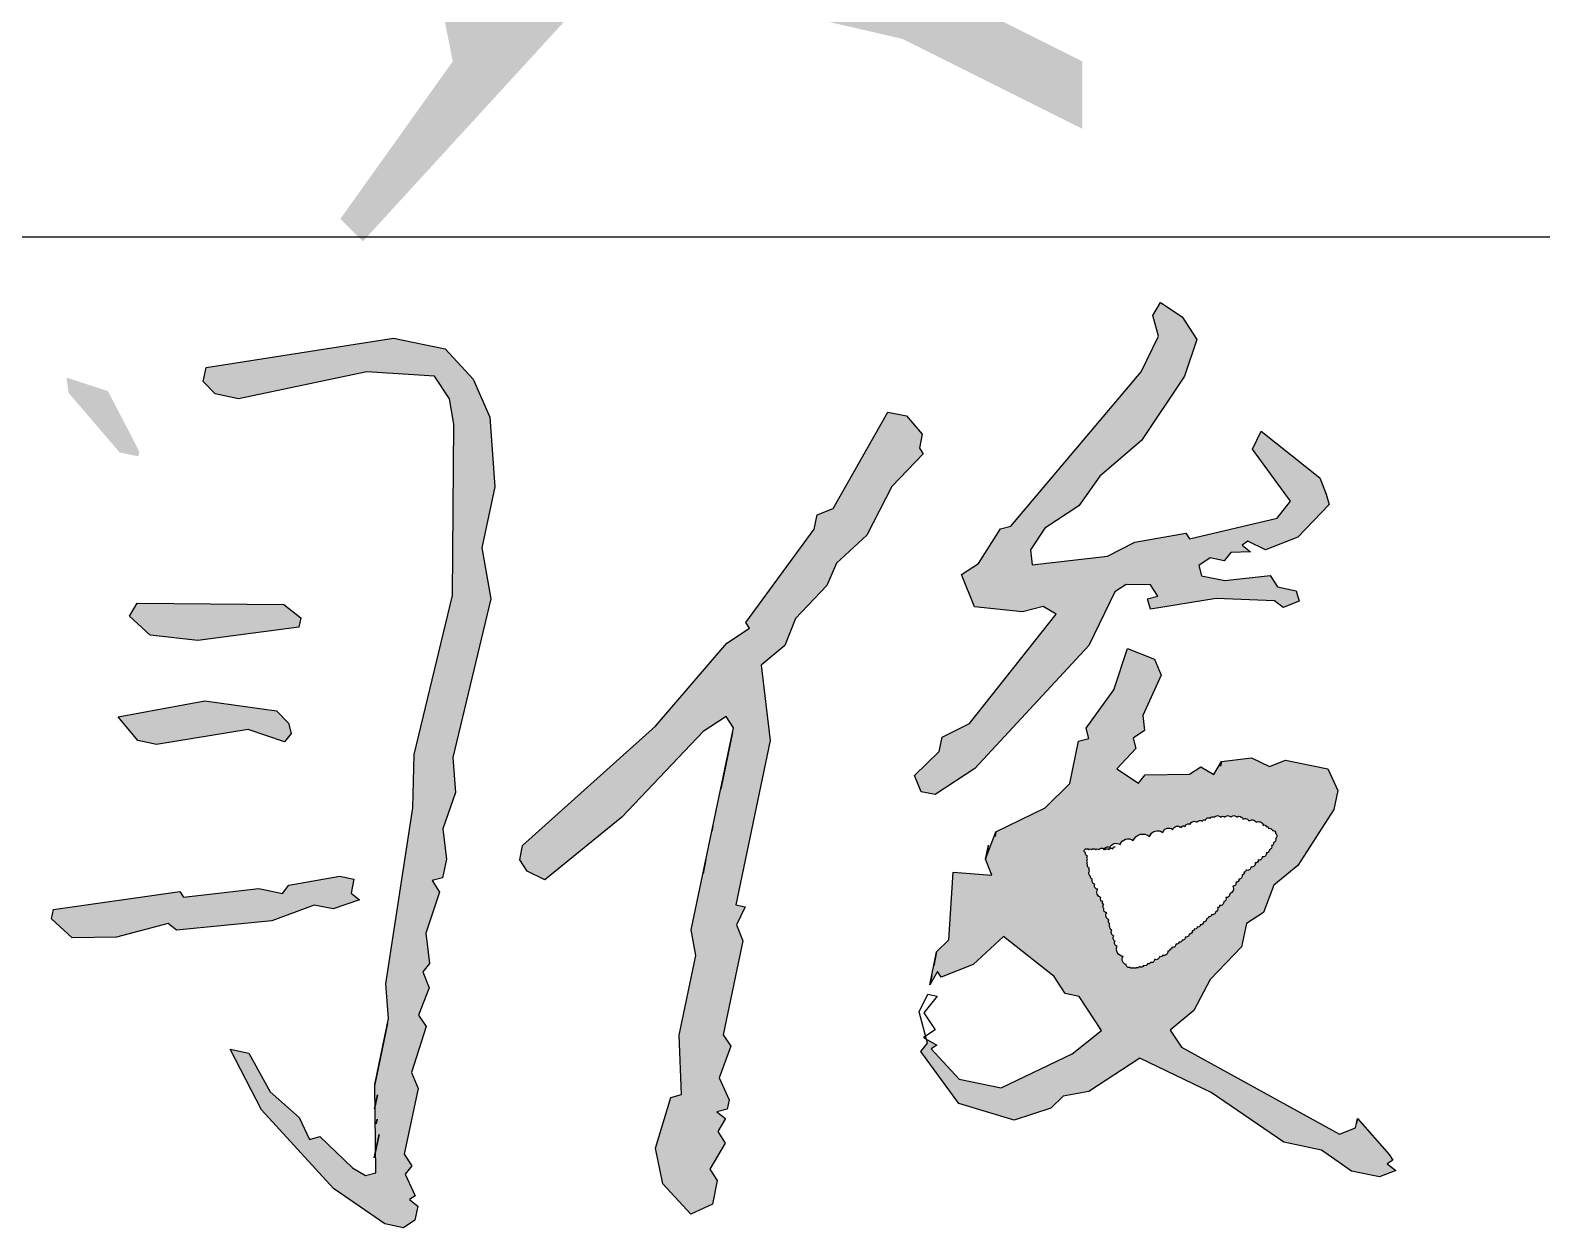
# Model space of a CAD drawing. Extents: x 4773402 to 7068445, y -422737 to 2032183.
# Drawn here: x 4840364 to 4841170, y -419316 to -418677 of the extents above; entities that cross this region are included whole.
import ezdxf

# ---------------------------------------------------------------- set-up
doc = ezdxf.new("R2010")
doc.units = 0
doc.header["$LTSCALE"] = 1000
doc.header["$MEASUREMENT"] = 0
doc.layers.get('0').update_dxf_attribs({"linetype": 'CONTINUOUS'})

msp = doc.modelspace()

# ---------------------------------------------------------------- hatches: boundary and pattern name
h = msp.add_hatch(color=0)
h.dxf.hatch_style = 1
h.paths.add_polyline_path([(4840397.03, -418417.67), (4840373.03, -418345.67), (4840361.03, -418333.67), (4840349.03, -418393.67), (4840469.03, -418573.67), (4840481.03, -418549.67)])
h.paths.add_polyline_path([(4840541.03, -418369.67), (4840541.03, -418393.67), (4840577.03, -418417.67), (4840577.03, -418369.67), (4840649.03, -418345.67), (4840649.03, -418393.67), (4840685.03, -418345.67), (4840817.03, -418345.67), (4840817.03, -418381.67), (4840695.23, -418481.33), (4840757.03, -418477.67), (4840865.03, -418357.67), (4840817.03, -418309.67), (4840577.03, -418321.67), (4840589.03, -418297.67), (4840565.03, -418285.67), (4840541.03, -418345.67), (4840445.03, -418369.67), (4840421.03, -418393.67), (4840457.03, -418405.67)])
h.paths.add_polyline_path([(4840757.03, -418429.67), (4840769.03, -418405.67), (4840757.03, -418393.67), (4840493.03, -418489.67), (4840505.03, -418513.67), (4840601.03, -418477.67), (4840577.03, -418633.67), (4840589.03, -418693.67), (4840529.03, -418777.67), (4840541.03, -418789.67), (4840673.03, -418645.67), (4840829.03, -418681.67), (4840925.03, -418729.67), (4840925.03, -418693.67), (4840877.03, -418669.67), (4840865.03, -418657.67), (4840745.03, -418609.67), (4840793.03, -418537.67), (4840769.03, -418501.67), (4840661.03, -418489.67), (4840625.03, -418513.67), (4840637.03, -418477.67)])
h.paths.add_polyline_path([(4840625.03, -418537.67), (4840721.03, -418525.67), (4840757.03, -418525.67), (4840757.03, -418549.67), (4840709.03, -418585.67), (4840661.03, -418549.67), (4840625.03, -418621.67)], flags=16)
at = {"linetype": 'Continuous'}
h = msp.add_hatch(color=256, dxfattribs=at)
h.paths.add_polyline_path([(4840352.11, -418947.41), (4840348.78, -418925.79), (4840342.84, -418916.7), (4840323.84, -418907.5), (4840320.28, -418911.98), (4840327.16, -418929.11), (4840326, -418947.18), (4840329.44, -418955.74), (4840324.2, -418980.8), (4840325.02, -419001.9), (4840293.37, -419178.35), (4840283.12, -419202.36), (4840279.15, -419196.3), (4840283.23, -419189.31), (4840272.68, -419189.72), (4840272.98, -419213.32), (4840264.3, -419229.81), (4840266.69, -419243.39), (4840278.58, -419261.57), (4840290.07, -419269.2), (4840298.63, -419265.76), (4840316.44, -419180.56), (4840320, -419176.07), (4840317.6, -419162.5), (4840329.24, -419094.31), (4840346.42, -419024.68)])
h.paths.add_polyline_path([(4840405, -418869.54), (4840382.97, -418862.32), (4840383.91, -418870.36), (4840411.24, -418902.23), (4840421.27, -418904.33), (4840421.79, -418901.82)])
h.paths.add_polyline_path([(4840543.16, -418859.19), (4840579.29, -418861.52), (4840587.22, -418873.64), (4840589.61, -418887.21), (4840588.82, -418978.58), (4840568.5, -419063.26), (4840567.75, -419091.87), (4840553.38, -419185.63), (4840554.72, -419204.22), (4840547.39, -419239.3), (4840547.98, -419286.5), (4840542.45, -419287.96), (4840535.45, -419283.88), (4840518.03, -419267.16), (4840512.49, -419268.62), (4840507.07, -419257.03), (4840491.62, -419243.34), (4840480.26, -419222.65), (4840470.23, -419220.56), (4840487.02, -419252.84), (4840525.32, -419294.84), (4840552.77, -419313.66), (4840562.79, -419315.75), (4840568.85, -419311.79), (4840570.42, -419304.27), (4840565.93, -419300.72), (4840568.96, -419298.74), (4840563.54, -419287.14), (4840567.1, -419282.65), (4840563.13, -419276.59), (4840570.47, -419241.51), (4840567.03, -419232.95), (4840574.77, -419208.41), (4840570.81, -419202.35), (4840576.45, -419187.84), (4840573.01, -419179.28), (4840576.57, -419174.79), (4840574.7, -419158.71), (4840581.92, -419136.68), (4840577.96, -419130.62), (4840583.49, -419129.16), (4840585.59, -419119.14), (4840583.72, -419103.05), (4840590.42, -419083.53), (4840589.07, -419064.94), (4840609.39, -418980.27), (4840604.6, -418953.11), (4840611.41, -418920.54), (4840608.72, -418883.36), (4840599.86, -418863.2), (4840584.94, -418847.01), (4840557.38, -418841.24), (4840457.33, -418856.94), (4840455.76, -418864.46), (4840462.23, -418871.04), (4840474.75, -418873.66)])
h.paths.add_polyline_path([(4840498.9, -418983.32), (4840420.59, -418982.64), (4840416.51, -418989.64), (4840427.47, -418999.77), (4840453.05, -419002.51), (4840506.83, -418995.44), (4840507.88, -418990.43)])
h.paths.add_polyline_path([(4840501.37, -419046.61), (4840494.9, -419040.02), (4840456.79, -419034.67), (4840410.52, -419043.31), (4840420.95, -419055.95), (4840430.98, -419058.05), (4840479.75, -419049.93), (4840499.27, -419056.63), (4840502.82, -419052.14)])
h.paths.add_polyline_path([(4840515.08, -419143.63), (4840525.11, -419145.72), (4840539.21, -419140.82), (4840534.72, -419137.27), (4840536.29, -419129.75), (4840528.77, -419128.18), (4840501.62, -419132.97), (4840498.07, -419137.45), (4840485.54, -419134.84), (4840445.33, -419139.51), (4840443.35, -419136.48), (4840375.99, -419145.93), (4840374.94, -419150.94), (4840385.9, -419161.08), (4840409.5, -419160.78), (4840437.18, -419153.49), (4840441.66, -419157.05), (4840492.42, -419151.97)])
h.paths.add_polyline_path([(4840788.69, -418973.29), (4840793.81, -418961.29), (4840810.01, -418946.37), (4840823.29, -418920.37), (4840840.01, -418902.95), (4840838.03, -418899.92), (4840839.6, -418892.4), (4840831.15, -418882.79), (4840821.13, -418880.69), (4840792.06, -418932.15), (4840783.49, -418935.59), (4840781.92, -418943.11), (4840745.34, -418993), (4840747.32, -418996.03), (4840735.2, -419003.96), (4840697.16, -419048.31), (4840626.32, -419111.96), (4840624.75, -419119.48), (4840628.71, -419125.54), (4840638.21, -419130.14), (4840679.17, -419096.85), (4840722.74, -419051.04), (4840734.86, -419043.11), (4840738.83, -419049.17), (4840716.3, -419156.92), (4840718.69, -419170.5), (4840709.79, -419213.1), (4840711.02, -419244.74), (4840705.48, -419246.2), (4840697.21, -419273.24), (4840701.07, -419292.35), (4840715.99, -419308.55), (4840727.58, -419303.13), (4840730.2, -419290.6), (4840726.24, -419284.54), (4840734.39, -419270.55), (4840730.43, -419264.49), (4840734.51, -419257.5), (4840730.02, -419253.94), (4840735.55, -419252.49), (4840736.6, -419247.47), (4840731.18, -419235.88), (4840737.35, -419218.86), (4840733.39, -419212.8), (4840743.86, -419162.69), (4840740.42, -419154.12), (4840745.03, -419144.62), (4840740.01, -419143.57), (4840758.35, -419055.87), (4840753.68, -419015.66), (4840766.32, -419005.23), (4840771.97, -418990.72)])
h.paths.add_polyline_path([(4840934.3, -418914.81), (4840956.55, -418895.93), (4840979.45, -418861.48), (4840986.14, -418841.96), (4840978.22, -418829.84), (4840966.73, -418822.21), (4840962.66, -418829.2), (4840965.57, -418840.27), (4840956.37, -418859.27), (4840886.87, -418941.51), (4840881.34, -418942.97), (4840869.63, -418961.44), (4840860.54, -418967.39), (4840867.42, -418984.52), (4840893, -418987.25), (4840904.07, -418984.34), (4840911.06, -418988.41), (4840864.87, -419046.76), (4840850.24, -419054.16), (4840848.67, -419061.68), (4840835.51, -419074.62), (4840838.95, -419083.18), (4840846.46, -419084.75), (4840867.67, -419070.88), (4840928.49, -419005.13), (4840942.3, -418976.64), (4840948.36, -418972.67), (4840961.41, -418972.79), (4840965.37, -418978.84), (4840959.84, -418980.3), (4840961.3, -418985.84), (4840996.49, -418980.12), (4841027.61, -418981.39), (4841032.1, -418984.95), (4841040.66, -418981.51), (4841039.2, -418975.97), (4841029.18, -418973.88), (4841025.22, -418967.82), (4841001.09, -418970.62), (4840988.56, -418968), (4840987.1, -418962.47), (4840993.16, -418958.5), (4841000.68, -418960.07), (4841004.23, -418955.59), (4841014.78, -418955.17), (4841010.29, -418951.62), (4841013.32, -418949.64), (4841022.82, -418954.24), (4841039.95, -418947.36), (4841056.67, -418929.93), (4841055.22, -418924.4), (4841051.78, -418915.83), (4841020.36, -418890.96), (4841015.76, -418900.46), (4841036.1, -418928.25), (4841029, -418937.22), (4840982.21, -418948.36), (4840980.22, -418945.33), (4840953.07, -418950.12), (4840938.45, -418957.52), (4840898.24, -418962.19), (4840897.3, -418954.15), (4840904.94, -418942.67), (4840923.11, -418930.78)])
h.paths.add_polyline_path([(4840957.29, -419042.54), (4840967.01, -419021.03), (4840963.57, -419012.47), (4840949.06, -419006.82), (4840941.84, -419028.85), (4840927.1, -419049.3), (4840928.56, -419054.84), (4840923.03, -419056.3), (4840918.31, -419078.85), (4840905.15, -419091.79), (4840878.93, -419104.62), (4840873.28, -419119.13), (4840876.72, -419127.69), (4840856.15, -419126.01), (4840853.82, -419162.14), (4840847.24, -419168.61), (4840845.67, -419176.12), (4840843.57, -419186.15), (4840847.65, -419179.15), (4840849.63, -419182.18), (4840866.76, -419175.3), (4840882.96, -419160.38), (4840909.89, -419181.7), (4840915.83, -419190.79), (4840923.35, -419192.36), (4840935.24, -419210.54), (4840919.57, -419222.96), (4840881.76, -419241.21), (4840859.2, -419236.49), (4840844.28, -419220.29), (4840847.31, -419218.31), (4840841.72, -419215.05), (4840842.3, -419217.27), (4840838.75, -419221.75), (4840859.09, -419249.54), (4840888.64, -419258.34), (4840908.27, -419251.98), (4840914.85, -419245.51), (4840928.43, -419243.12), (4840955.7, -419225.28), (4840993.7, -419243.69), (4841032.63, -419270.13), (4841052.68, -419274.32), (4841068.64, -419285.51), (4841083.68, -419288.65), (4841092.24, -419285.21), (4841087.76, -419281.66), (4841090.79, -419279.67), (4841088.8, -419276.64), (4841071.9, -419257.42), (4841071.38, -419259.92), (4841070.85, -419262.43), (4841062.29, -419265.87), (4840977.84, -419219.45), (4840971.89, -419210.36), (4840984.54, -419199.92), (4840993.22, -419183.43), (4841009.94, -419166), (4841012.56, -419153.48), (4841021.64, -419147.53), (4841027.29, -419133.02), (4841039.94, -419122.58), (4841059.28, -419092.63), (4841061.37, -419082.6), (4841055.95, -419071.01), (4841033.4, -419066.3), (4841024.83, -419069.74), (4841015.33, -419065.13), (4840999.25, -419067), (4840995.17, -419074), (4840988.18, -419069.92), (4840982.12, -419073.88), (4840958.52, -419074.18), (4840954.97, -419078.67), (4840943.48, -419071.04), (4840953.62, -419060.08), (4840952.16, -419054.54), (4840958.22, -419050.58)])
h.paths.add_polyline_path([(4840960.87, -419107.09, -0.520567), (4840967.92, -419104.92, -0.520567), (4840973.34, -419103.3, -0.520567), (4840977.67, -419102.21, -0.520567), (4840979.84, -419101.67, -0.520567), (4840982.55, -419100.59, -0.520567), (4840986.35, -419099.51, -0.520567), (4840989.05, -419098.97, -0.520567), (4840990.68, -419098.42, -0.520567), (4840993.39, -419097.34, -0.520567), (4840995.56, -419096.8, -0.520567), (4840998.81, -419096.8, -0.520567), (4841000.98, -419096.8, -0.520567), (4841004.23, -419096.8, -0.520567), (4841007.48, -419096.8, -0.520567), (4841009.65, -419096.8, -0.520567), (4841010.73, -419097.88, -0.520567), (4841013.98, -419098.97, -0.520567), (4841017.78, -419099.51, -0.520567), (4841021.57, -419101.13, -0.520567), (4841023.2, -419101.67, -0.520567), (4841024.28, -419102.76, -0.520567), (4841026.45, -419103.84, -0.520567), (4841028.08, -419105.46, -0.520567), (4841028.08, -419108.17, -0.520567), (4841026.99, -419110.34, -0.520567), (4841025.91, -419111.96, -0.520567), (4841024.82, -419114.13, -0.520567), (4841023.2, -419115.75, -0.520567), (4841021.03, -419117.92, -0.520567), (4841018.86, -419119.55, -0.520567), (4841017.24, -419121.17, -0.520567), (4841015.07, -419123.34, -0.520567), (4841012.36, -419124.96, -0.520567), (4841011.28, -419126.04, -0.520567), (4841010.19, -419127.67, -0.520567), (4841008.57, -419129.83, -0.520567), (4841006.94, -419131.46, -0.520567), (4841005.31, -419133.63, -0.520567), (4841003.69, -419137.42, -0.520567), (4841001.52, -419139.58, -0.520567), (4841000.44, -419141.75, -0.520567), (4840998.27, -419143.92, -0.520567), (4840997.18, -419145, -0.520567), (4840996.1, -419147.17, -0.520567), (4840993.93, -419148.79, -0.520567), (4840992.31, -419149.87, -0.520567), (4840991.22, -419150.96, -0.520567), (4840989.6, -419152.58, -0.520567), (4840987.97, -419154.21, -0.520567), (4840986.35, -419155.29, -0.520567), (4840984.72, -419156.37, -0.520567), (4840983.64, -419157.46, -0.520567), (4840982.01, -419159.08, -0.520567), (4840979.84, -419160.7, -0.520567), (4840978.22, -419162.33, -0.520567), (4840976.59, -419163.41, -0.520567), (4840974.96, -419164.5, -0.520567), (4840972.8, -419166.12, -0.520567), (4840971.71, -419167.2, -0.520567), (4840970.63, -419168.29, -0.520567), (4840967.92, -419170.45, -0.520567), (4840966.29, -419170.99, -0.520567), (4840963.58, -419172.62, -0.520567), (4840961.42, -419174.24, -0.520567), (4840959.79, -419174.79, -0.520567), (4840957.62, -419175.87, -0.520567), (4840955.45, -419176.41, -0.520567), (4840953.83, -419176.95, -0.520567), (4840952.2, -419176.95, -0.520567), (4840950.58, -419176.95, -0.520567), (4840948.41, -419175.33, -0.520567), (4840946.78, -419170.99, -0.520567), (4840943.53, -419165.58, -0.520567), (4840942.45, -419162.87, -0.520567), (4840941.9, -419160.16, -0.520567), (4840940.82, -419156.91, -0.520567), (4840939.74, -419155.29, -0.520567), (4840939.74, -419153.66, -0.520567), (4840939.19, -419151.5, -0.520567), (4840938.11, -419147.71, -0.520567), (4840936.49, -419145.54, -0.520567), (4840936.49, -419143.37, -0.520567), (4840935.94, -419141.75, -0.520567), (4840934.86, -419139.58, -0.520567), (4840933.23, -419135.25, -0.520567), (4840931.61, -419132.54, -0.520567), (4840930.52, -419129.83, -0.520567), (4840929.44, -419128.21, -0.520567), (4840928.9, -419125.5, -0.520567), (4840928.9, -419123.88, -0.520567), (4840927.81, -419122.25, -0.520567), (4840927.81, -419120.63, -0.520567), (4840927.81, -419119, -0.520567), (4840927.81, -419117.38, -0.520567), (4840926.73, -419115.75, -0.520567), (4840926.19, -419114.13, -0.520567), (4840928.36, -419114.13, -0.520567), (4840929.98, -419114.13, -0.520567), (4840932.15, -419114.13, -0.520567), (4840933.78, -419114.13, -0.435193), (4840936.65, -419113.73, -0.455955), (4840939.74, -419113.05, -0.520567), (4840945.16, -419111.42, -0.520567), (4840952.2, -419109.26, -0.520567)], flags=16)
h.paths.add_polyline_path([(4841325.62, -419007.08), (4841287.62, -418988.68), (4841281.15, -418982.09), (4841273.11, -418983.03), (4841266.64, -418976.44), (4841249.1, -418972.78), (4841254.93, -418994.92), (4841283.95, -419006.22), (4841290.42, -419012.8), (4841289.37, -419017.81), (4841311.93, -419022.53), (4841327.08, -419012.62)])
h.paths.add_polyline_path([(4841241.31, -419060.07), (4841224.29, -419053.9), (4841205.7, -419055.24), (4841213.11, -419069.87), (4841245.16, -419079.18), (4841247.03, -419095.26), (4841253.5, -419101.85), (4841262.18, -419085.35)])
h.paths.add_polyline_path([(4841282.59, -419162.85), (4841281.13, -419157.32), (4841290.22, -419151.37), (4841286.26, -419145.31), (4841294.3, -419144.38), (4841292.84, -419138.84), (4841298.38, -419137.38), (4841298.9, -419134.88), (4841289.93, -419127.77), (4841289.4, -419130.28), (4841288.88, -419132.78), (4841280.31, -419136.22), (4841250.43, -419166.59), (4841245.82, -419176.09), (4841230.15, -419188.5), (4841225.55, -419198), (4841190.24, -419216.78), (4841188.67, -419224.29), (4841192.63, -419230.35), (4841207.15, -419236), (4841230.34, -419225.16), (4841261.79, -419187.27), (4841259.81, -419184.24), (4841268.9, -419178.3), (4841267.44, -419172.76)])
h.paths.add_polyline_path([(4841419.83, -418969.24), (4841440, -418960.38), (4841493.78, -418953.31), (4841508.81, -418956.46), (4841532.94, -418953.65), (4841536.9, -418959.71), (4841539, -418949.69), (4841555.49, -418958.37), (4841564.06, -418954.93), (4841565.1, -418949.92), (4841547.15, -418935.7), (4841549.13, -418938.73), (4841543.07, -418942.7), (4841531.59, -418935.07), (4841500.48, -418933.79), (4841496.92, -418938.28), (4841474.37, -418933.56), (4841460.79, -418935.96), (4841456.83, -418929.9), (4841472.61, -418904.43), (4841477.33, -418881.88), (4841471.91, -418870.28), (4841457.92, -418862.13), (4841454.37, -418866.61), (4841451.63, -418892.2), (4841425.19, -418931.13), (4841419.65, -418932.59), (4841418.08, -418940.1), (4841375.25, -418957.3), (4841374.73, -418959.81), (4841373.16, -418967.33), (4841379.1, -418976.42), (4841346.19, -419008.77), (4841344.09, -419018.79), (4841336.05, -419019.72), (4841331.45, -419029.22), (4841340.95, -419033.82), (4841345.03, -419026.83), (4841350.04, -419027.88), (4841354.12, -419020.88), (4841359.13, -419021.93), (4841357.67, -419016.4), (4841380.86, -419005.55), (4841385.46, -418996.05), (4841403.11, -418986.67)])

# ---------------------------------------------------------------- linework, layer by layer
msp.add_line((4838507.19, -418787.32), (4844007.19, -418787.32))
for points in [[(4841055.22, -418924.4), (4841056.67, -418929.93), (4841039.95, -418947.36), (4841022.82, -418954.24), (4841013.32, -418949.64), (4841010.29, -418951.62), (4841014.78, -418955.17), (4841004.23, -418955.59), (4841000.68, -418960.07), (4840993.16, -418958.5), (4840987.1, -418962.47), (4840988.56, -418968), (4841001.09, -418970.62), (4841025.22, -418967.82), (4841029.18, -418973.88), (4841039.2, -418975.97), (4841040.66, -418981.51), (4841032.1, -418984.95), (4841027.61, -418981.39), (4840996.49, -418980.12), (4840961.3, -418985.84), (4840959.84, -418980.3), (4840965.37, -418978.84), (4840961.41, -418972.79), (4840948.36, -418972.67), (4840942.3, -418976.64), (4840928.49, -419005.13), (4840867.67, -419070.88), (4840846.46, -419084.75), (4840838.95, -419083.18), (4840835.51, -419074.62), (4840848.67, -419061.68), (4840850.24, -419054.16), (4840864.87, -419046.76), (4840911.06, -418988.41), (4840904.07, -418984.34), (4840893, -418987.25), (4840867.42, -418984.52), (4840860.54, -418967.39), (4840869.63, -418961.44), (4840881.34, -418942.97), (4840886.87, -418941.51), (4840956.37, -418859.27), (4840965.57, -418840.27), (4840962.66, -418829.2), (4840966.73, -418822.21), (4840978.22, -418829.84), (4840986.14, -418841.96), (4840979.45, -418861.48), (4840956.55, -418895.93), (4840934.3, -418914.81), (4840923.11, -418930.78), (4840904.94, -418942.67), (4840897.3, -418954.15), (4840898.24, -418962.19), (4840938.45, -418957.52), (4840953.07, -418950.12), (4840980.22, -418945.33), (4840982.21, -418948.36), (4841029, -418937.22), (4841036.1, -418928.25), (4841015.76, -418900.46), (4841020.36, -418890.96), (4841051.78, -418915.83), (4841055.22, -418924.4)], [(4840570.42, -419304.27), (4840568.85, -419311.79), (4840562.79, -419315.75), (4840552.77, -419313.66), (4840525.32, -419294.84), (4840487.02, -419252.84), (4840470.23, -419220.56), (4840480.26, -419222.65), (4840491.62, -419243.34), (4840507.07, -419257.03), (4840512.49, -419268.62), (4840518.03, -419267.16), (4840535.45, -419283.88), (4840542.45, -419287.96), (4840547.98, -419286.5), (4840547.39, -419239.3), (4840554.72, -419204.22), (4840553.38, -419185.63), (4840567.75, -419091.87), (4840568.5, -419063.26), (4840588.82, -418978.58), (4840589.61, -418887.21), (4840587.22, -418873.64), (4840579.29, -418861.52), (4840543.16, -418859.19), (4840474.75, -418873.66), (4840462.23, -418871.04), (4840455.76, -418864.46), (4840457.33, -418856.94), (4840557.38, -418841.24), (4840584.94, -418847.01), (4840599.86, -418863.2), (4840608.72, -418883.36), (4840611.41, -418920.54), (4840604.6, -418953.11), (4840609.39, -418980.27), (4840589.07, -419064.94), (4840590.42, -419083.53), (4840583.72, -419103.05), (4840585.59, -419119.14), (4840583.49, -419129.16), (4840577.96, -419130.62), (4840581.92, -419136.68), (4840574.7, -419158.71), (4840576.57, -419174.79), (4840573.01, -419179.28), (4840576.45, -419187.84), (4840570.81, -419202.35), (4840574.77, -419208.41), (4840567.03, -419232.95), (4840570.47, -419241.51), (4840563.13, -419276.59), (4840567.1, -419282.65), (4840563.54, -419287.14), (4840568.96, -419298.74), (4840565.93, -419300.72), (4840570.42, -419304.27)], [(4840839.6, -418892.4), (4840838.03, -418899.92), (4840840.01, -418902.95), (4840823.29, -418920.37), (4840810.01, -418946.37), (4840793.81, -418961.29), (4840788.69, -418973.29), (4840771.97, -418990.72), (4840766.32, -419005.23), (4840753.68, -419015.66), (4840758.35, -419055.87), (4840740.01, -419143.57), (4840745.03, -419144.62), (4840740.42, -419154.12), (4840743.86, -419162.69), (4840733.39, -419212.8), (4840737.35, -419218.86), (4840731.18, -419235.88), (4840736.6, -419247.47), (4840735.55, -419252.49), (4840730.02, -419253.94), (4840734.51, -419257.5), (4840730.43, -419264.49), (4840734.39, -419270.55), (4840726.24, -419284.54), (4840730.2, -419290.6), (4840727.58, -419303.13), (4840715.99, -419308.55), (4840701.07, -419292.35), (4840697.21, -419273.24), (4840705.48, -419246.2), (4840711.02, -419244.74), (4840709.79, -419213.1), (4840718.69, -419170.5), (4840716.3, -419156.92), (4840738.83, -419049.17), (4840734.86, -419043.11), (4840722.74, -419051.04), (4840679.17, -419096.85), (4840638.21, -419130.14), (4840628.71, -419125.54), (4840624.75, -419119.48), (4840626.32, -419111.96), (4840697.16, -419048.31), (4840735.2, -419003.96), (4840747.32, -418996.03), (4840745.34, -418993), (4840781.92, -418943.11), (4840783.49, -418935.59), (4840792.06, -418932.15), (4840821.13, -418880.69), (4840831.15, -418882.79), (4840839.6, -418892.4)], [(4840507.88, -418990.43), (4840506.83, -418995.44), (4840453.05, -419002.51), (4840427.47, -418999.77), (4840416.51, -418989.64), (4840420.59, -418982.64), (4840498.9, -418983.32), (4840507.88, -418990.43)], [(4841088.8, -419276.64), (4841090.79, -419279.67), (4841087.76, -419281.66), (4841092.24, -419285.21), (4841083.68, -419288.65), (4841068.64, -419285.51), (4841052.68, -419274.32), (4841032.63, -419270.13), (4840993.7, -419243.69), (4840955.7, -419225.28), (4840928.43, -419243.12), (4840914.85, -419245.51), (4840908.27, -419251.98), (4840888.64, -419258.34), (4840859.09, -419249.54), (4840838.75, -419221.75), (4840842.3, -419217.27), (4840837.92, -419200.66), (4840842.53, -419191.16), (4840847.54, -419192.21), (4840840.43, -419201.18), (4840846.38, -419210.27), (4840840.32, -419214.24), (4840847.31, -419218.31), (4840844.28, -419220.29), (4840859.2, -419236.49), (4840881.76, -419241.21), (4840919.57, -419222.96), (4840935.24, -419210.54), (4840923.35, -419192.36), (4840915.83, -419190.79), (4840909.89, -419181.7), (4840882.96, -419160.38), (4840866.76, -419175.3), (4840849.63, -419182.18), (4840847.65, -419179.15), (4840843.57, -419186.15), (4840847.24, -419168.61), (4840853.82, -419162.14), (4840856.15, -419126.01), (4840876.72, -419127.69), (4840873.28, -419119.13), (4840878.93, -419104.62), (4840905.15, -419091.79), (4840918.31, -419078.85), (4840923.03, -419056.3), (4840928.56, -419054.84), (4840927.1, -419049.3), (4840941.84, -419028.85), (4840949.06, -419006.82), (4840963.57, -419012.47), (4840967.01, -419021.03), (4840957.29, -419042.54), (4840958.22, -419050.58), (4840952.16, -419054.54), (4840953.62, -419060.08), (4840943.48, -419071.04), (4840954.97, -419078.67), (4840958.52, -419074.18), (4840982.12, -419073.88), (4840988.18, -419069.92), (4840995.17, -419074), (4840999.25, -419067), (4841015.33, -419065.13), (4841024.83, -419069.74), (4841033.4, -419066.3), (4841055.95, -419071.01), (4841061.37, -419082.6), (4841059.28, -419092.63), (4841039.94, -419122.58), (4841027.29, -419133.02), (4841021.64, -419147.53), (4841012.56, -419153.48), (4841009.94, -419166), (4840993.22, -419183.43), (4840984.54, -419199.92), (4840971.89, -419210.36), (4840977.84, -419219.45), (4841062.29, -419265.87), (4841070.85, -419262.43), (4841071.9, -419257.42), (4841088.8, -419276.64)], [(4840501.37, -419046.61), (4840502.82, -419052.14), (4840499.27, -419056.63), (4840479.75, -419049.93), (4840430.98, -419058.05), (4840420.95, -419055.95), (4840410.52, -419043.31), (4840456.79, -419034.67), (4840494.9, -419040.02), (4840501.37, -419046.61)], [(4840738.3, -419051.68), (4840732.02, -419081.75), (4840738.3, -419051.68)], [(4840999.25, -419067), (4840998.73, -419069.51), (4840999.25, -419067)], [(4840727.83, -419101.8), (4840727.3, -419104.3), (4840727.83, -419101.8)], [(4840878.93, -419104.62), (4840878.4, -419107.12), (4840878.93, -419104.62)], [(4840874.85, -419111.61), (4840873.28, -419119.13), (4840874.85, -419111.61)], [(4840724.16, -419119.34), (4840722.59, -419126.85), (4840724.16, -419119.34)], [(4840534.72, -419137.27), (4840539.21, -419140.82), (4840525.11, -419145.72), (4840515.08, -419143.63), (4840492.42, -419151.97), (4840441.66, -419157.05), (4840437.18, -419153.49), (4840409.5, -419160.78), (4840385.9, -419161.08), (4840374.94, -419150.94), (4840375.99, -419145.93), (4840443.35, -419136.48), (4840445.33, -419139.51), (4840485.54, -419134.84), (4840498.07, -419137.45), (4840501.62, -419132.97), (4840528.77, -419128.18), (4840536.29, -419129.75), (4840534.72, -419137.27)], [(4840847.24, -419168.61), (4840845.67, -419176.12), (4840847.24, -419168.61)], [(4840844.62, -419181.14), (4840843.57, -419186.15), (4840844.62, -419181.14)], [(4840554.2, -419206.73), (4840547.39, -419239.3), (4840554.2, -419206.73)], [(4840548.85, -419244.84), (4840547.28, -419252.36), (4840548.85, -419244.84)], [(4840548.73, -419257.89), (4840548.21, -419260.4), (4840548.73, -419257.89)], [(4841071.9, -419257.42), (4841071.38, -419259.92), (4841071.9, -419257.42)], [(4840549.67, -419265.93), (4840547.05, -419278.46), (4840549.67, -419265.93)]]:
    msp.add_lwpolyline(points, dxfattribs=at)
msp.add_lwpolyline([(4840936.49, -419114.13, -0.520567), (4840939.74, -419113.05, -0.520567), (4840939.74, -419113.05, -0.520567), (4840945.16, -419111.42, -0.520567), (4840945.16, -419111.42, -0.520567), (4840952.2, -419109.26, -0.520567), (4840952.2, -419109.26, -0.520567), (4840960.87, -419107.09, -0.520567), (4840960.87, -419107.09, -0.520567), (4840967.92, -419104.92, -0.520567), (4840967.92, -419104.92, -0.520567), (4840973.34, -419103.3, -0.520567), (4840973.34, -419103.3, -0.520567), (4840977.67, -419102.21, -0.520567), (4840977.67, -419102.21, -0.520567), (4840979.84, -419101.67, -0.520567), (4840979.84, -419101.67, -0.520567), (4840982.55, -419100.59, -0.520567), (4840982.55, -419100.59, -0.520567), (4840986.35, -419099.51, -0.520567), (4840986.35, -419099.51, -0.520567), (4840989.05, -419098.97, -0.520567), (4840989.05, -419098.97, -0.520567), (4840990.68, -419098.42, -0.520567), (4840990.68, -419098.42, -0.520567), (4840993.39, -419097.34, -0.520567), (4840993.39, -419097.34, -0.520567), (4840995.56, -419096.8, -0.520567), (4840995.56, -419096.8, -0.520567), (4840998.81, -419096.8, -0.520567), (4840998.81, -419096.8, -0.520567), (4841000.98, -419096.8, -0.520567), (4841000.98, -419096.8, -0.520567), (4841004.23, -419096.8, -0.520567), (4841004.23, -419096.8, -0.520567), (4841007.48, -419096.8, -0.520567), (4841007.48, -419096.8, -0.520567), (4841009.65, -419096.8, -0.520567), (4841009.65, -419096.8, -0.520567), (4841010.73, -419097.88, -0.520567), (4841010.73, -419097.88, -0.520567), (4841013.98, -419098.97, -0.520567), (4841013.98, -419098.97, -0.520567), (4841017.78, -419099.51, -0.520567), (4841017.78, -419099.51, -0.520567), (4841021.57, -419101.13, -0.520567), (4841021.57, -419101.13, -0.520567), (4841023.2, -419101.67, -0.520567), (4841023.2, -419101.67, -0.520567), (4841024.28, -419102.76, -0.520567), (4841024.28, -419102.76, -0.520567), (4841026.45, -419103.84, -0.520567), (4841026.45, -419103.84, -0.520567), (4841028.08, -419105.46, -0.520567), (4841028.08, -419105.46, -0.520567), (4841028.08, -419108.17, -0.520567), (4841028.08, -419108.17, -0.520567), (4841026.99, -419110.34, -0.520567), (4841026.99, -419110.34, -0.520567), (4841025.91, -419111.96, -0.520567), (4841025.91, -419111.96, -0.520567), (4841024.82, -419114.13, -0.520567), (4841024.82, -419114.13, -0.520567), (4841023.2, -419115.75, -0.520567), (4841023.2, -419115.75, -0.520567), (4841021.03, -419117.92, -0.520567), (4841021.03, -419117.92, -0.520567), (4841018.86, -419119.55, -0.520567), (4841018.86, -419119.55, -0.520567), (4841017.24, -419121.17, -0.520567), (4841017.24, -419121.17, -0.520567), (4841015.07, -419123.34, -0.520567), (4841015.07, -419123.34, -0.520567), (4841012.36, -419124.96, -0.520567), (4841012.36, -419124.96, -0.520567), (4841011.28, -419126.04, -0.520567), (4841011.28, -419126.04, -0.520567), (4841010.19, -419127.67, -0.520567), (4841010.19, -419127.67, -0.520567), (4841008.57, -419129.83, -0.520567), (4841008.57, -419129.83, -0.520567), (4841006.94, -419131.46, -0.520567), (4841006.94, -419131.46, -0.520567), (4841005.31, -419133.63, -0.520567), (4841005.31, -419133.63, -0.520567), (4841003.69, -419137.42, -0.520567), (4841003.69, -419137.42, -0.520567), (4841001.52, -419139.58, -0.520567), (4841001.52, -419139.58, -0.520567), (4841000.44, -419141.75, -0.520567), (4841000.44, -419141.75, -0.520567), (4840998.27, -419143.92, -0.520567), (4840998.27, -419143.92, -0.520567), (4840997.18, -419145, -0.520567), (4840997.18, -419145, -0.520567), (4840996.1, -419147.17, -0.520567), (4840996.1, -419147.17, -0.520567), (4840993.93, -419148.79, -0.520567), (4840993.93, -419148.79, -0.520567), (4840992.31, -419149.87, -0.520567), (4840992.31, -419149.87, -0.520567), (4840991.22, -419150.96, -0.520567), (4840991.22, -419150.96, -0.520567), (4840989.6, -419152.58, -0.520567), (4840989.6, -419152.58, -0.520567), (4840987.97, -419154.21, -0.520567), (4840987.97, -419154.21, -0.520567), (4840986.35, -419155.29, -0.520567), (4840986.35, -419155.29, -0.520567), (4840984.72, -419156.37, -0.520567), (4840984.72, -419156.37, -0.520567), (4840983.64, -419157.46, -0.520567), (4840983.64, -419157.46, -0.520567), (4840982.01, -419159.08, -0.520567), (4840982.01, -419159.08, -0.520567), (4840979.84, -419160.7, -0.520567), (4840979.84, -419160.7, -0.520567), (4840978.22, -419162.33, -0.520567), (4840978.22, -419162.33, -0.520567), (4840976.59, -419163.41, -0.520567), (4840976.59, -419163.41, -0.520567), (4840974.96, -419164.5, -0.520567), (4840974.96, -419164.5, -0.520567), (4840972.8, -419166.12, -0.520567), (4840972.8, -419166.12, -0.520567), (4840971.71, -419167.2, -0.520567), (4840971.71, -419167.2, -0.520567), (4840970.63, -419168.29, -0.520567), (4840970.63, -419168.29, -0.520567), (4840967.92, -419170.45, -0.520567), (4840967.92, -419170.45, -0.520567), (4840966.29, -419170.99, -0.520567), (4840966.29, -419170.99, -0.520567), (4840963.58, -419172.62, -0.520567), (4840963.58, -419172.62, -0.520567), (4840961.42, -419174.24, -0.520567), (4840961.42, -419174.24, -0.520567), (4840959.79, -419174.79, -0.520567), (4840959.79, -419174.79, -0.520567), (4840957.62, -419175.87, -0.520567), (4840957.62, -419175.87, -0.520567), (4840955.45, -419176.41, -0.520567), (4840955.45, -419176.41, -0.520567), (4840953.83, -419176.95, -0.520567), (4840953.83, -419176.95, -0.520567), (4840952.2, -419176.95, -0.520567), (4840952.2, -419176.95, -0.520567), (4840950.58, -419176.95, -0.520567), (4840950.58, -419176.95, -0.520567), (4840948.41, -419175.33, -0.520567), (4840948.41, -419175.33, -0.520567), (4840946.78, -419170.99, -0.520567), (4840946.78, -419170.99, -0.520567), (4840943.53, -419165.58, -0.520567), (4840943.53, -419165.58, -0.520567), (4840942.45, -419162.87, -0.520567), (4840942.45, -419162.87, -0.520567), (4840941.9, -419160.16, -0.520567), (4840941.9, -419160.16, -0.520567), (4840940.82, -419156.91, -0.520567), (4840940.82, -419156.91, -0.520567), (4840939.74, -419155.29, -0.520567), (4840939.74, -419155.29, -0.520567), (4840939.74, -419153.66, -0.520567), (4840939.74, -419153.66, -0.520567), (4840939.19, -419151.5, -0.520567), (4840939.19, -419151.5, -0.520567), (4840938.11, -419147.71, -0.520567), (4840938.11, -419147.71, -0.520567), (4840936.49, -419145.54, -0.520567), (4840936.49, -419145.54, -0.520567), (4840936.49, -419143.37, -0.520567), (4840936.49, -419143.37, -0.520567), (4840935.94, -419141.75, -0.520567), (4840935.94, -419141.75, -0.520567), (4840934.86, -419139.58, -0.520567), (4840934.86, -419139.58, -0.520567), (4840933.23, -419135.25, -0.520567), (4840933.23, -419135.25, -0.520567), (4840931.61, -419132.54, -0.520567), (4840931.61, -419132.54, -0.520567), (4840930.52, -419129.83, -0.520567), (4840930.52, -419129.83, -0.520567), (4840929.44, -419128.21, -0.520567), (4840929.44, -419128.21, -0.520567), (4840928.9, -419125.5, -0.520567), (4840928.9, -419125.5, -0.520567), (4840928.9, -419123.88, -0.520567), (4840928.9, -419123.88, -0.520567), (4840927.81, -419122.25, -0.520567), (4840927.81, -419122.25, -0.520567), (4840927.81, -419120.63, -0.520567), (4840927.81, -419120.63, -0.520567), (4840927.81, -419119, -0.520567), (4840927.81, -419119, -0.520567), (4840927.81, -419117.38, -0.520567), (4840927.81, -419117.38, -0.520567), (4840926.73, -419115.75, -0.520567), (4840926.73, -419115.75, -0.520567), (4840926.19, -419114.13, -0.520567), (4840926.19, -419114.13, -0.520567), (4840928.36, -419114.13, -0.520567), (4840928.36, -419114.13, -0.520567), (4840929.98, -419114.13, -0.520567), (4840929.98, -419114.13, -0.520567), (4840932.15, -419114.13, -0.520567), (4840932.15, -419114.13, -0.520567), (4840933.78, -419114.13, -0.520567), (4840933.78, -419114.13, -0.520567), (4840937.03, -419114.13, -0.520567), (4840937.03, -419114.13, -0.520567), (4840939.19, -419114.13, -0.520567), (4840939.19, -419114.13, -0.520567), (4840941.36, -419113.59, -0.520567), (4840941.36, -419113.59, -0.520567), (4840942.45, -419112.5, -0.520567), (4840942.45, -419112.5, -0.520567), (4840942.45, -419112.5)], format="xyb", dxfattribs=at)

doc.saveas('drawing.dxf')
